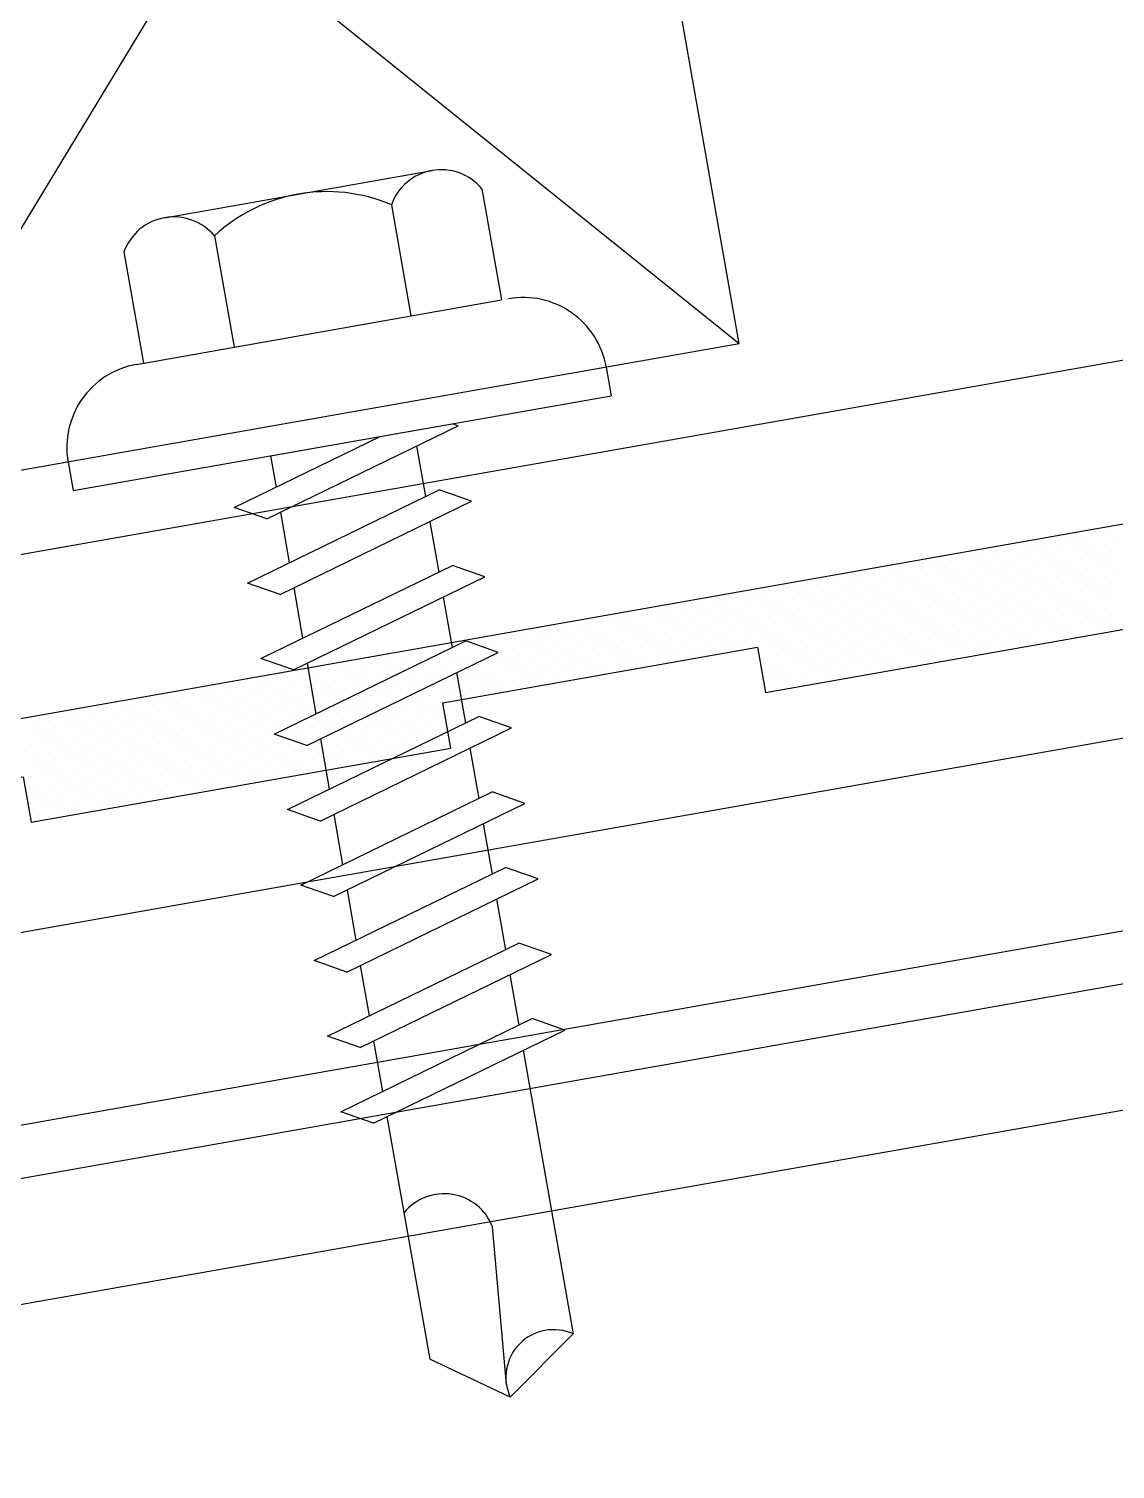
# Model space of a CAD drawing. Header units: inches. Extents: x -33163 to 19162, y -8858 to 30669.
# Drawn here: x -16998.892 to -16997.605, y 18033.701 to 18035.408 of the extents above; entities that cross this region are included whole.
import ezdxf

# ---------------------------------------------------------------- set-up
doc = ezdxf.new("R2010")
doc.units = ezdxf.units.IN
doc.layers.get('0').update_dxf_attribs({"color": 9, "lineweight": 0})
for name, color, linetype in [('20 - 7.2 PANEL', 5, 'Continuous'), ('CLOSURE', 8, 'Continuous'), ('FASTENER', 9, 'Continuous'), ('PURLIN', 1, 'Continuous'), ('SEALANT', 11, 'Continuous'), ('STLA', 12, 'Continuous'), ('TAPE', 9, 'Continuous'), ('TRIM', 4, 'Continuous')]:
    doc.layers.add(name, color=color, linetype=linetype)

# ---------------------------------------------------------------- blocks, each defined once
blk = doc.blocks.new('*X325')
at = {"color": 0}
for p, q in [((-0.63125, 0.1375), (-0.63125, 0.1375)), ((-0.61875, 0.1375), (-0.61875, 0.1375)), ((-0.60625, 0.1375), (-0.60625, 0.1375)), ((-0.59375, 0.1375), (-0.59375, 0.1375)), ((-0.58125, 0.1375), (-0.58125, 0.1375)), ((-0.56875, 0.1375), (-0.56875, 0.1375)), ((-0.55625, 0.1375), (-0.55625, 0.1375)), ((-0.54375, 0.1375), (-0.54375, 0.1375)), ((-0.53125, 0.1375), (-0.53125, 0.1375)), ((-0.51875, 0.1375), (-0.51875, 0.1375)), ((-0.50625, 0.1375), (-0.50625, 0.1375)), ((-0.49375, 0.1375), (-0.49375, 0.1375)), ((-0.48125, 0.1375), (-0.48125, 0.1375)), ((-0.46875, 0.1375), (-0.46875, 0.1375)), ((-0.45625, 0.1375), (-0.45625, 0.1375)), ((-0.44375, 0.1375), (-0.44375, 0.1375)), ((-0.43125, 0.1375), (-0.43125, 0.1375)), ((-0.41875, 0.1375), (-0.41875, 0.1375)), ((-0.40625, 0.1375), (-0.40625, 0.1375)), ((-0.39375, 0.1375), (-0.39375, 0.1375)), ((-0.38125, 0.1375), (-0.38125, 0.1375)), ((-0.36875, 0.1375), (-0.36875, 0.1375)), ((-0.35625, 0.1375), (-0.35625, 0.1375)), ((-0.34375, 0.1375), (-0.34375, 0.1375)), ((-0.33125, 0.1375), (-0.33125, 0.1375)), ((-0.31875, 0.1375), (-0.31875, 0.1375)), ((-0.30625, 0.1375), (-0.30625, 0.1375)), ((-0.29375, 0.1375), (-0.29375, 0.1375)), ((-0.28125, 0.1375), (-0.28125, 0.1375)), ((-0.26875, 0.1375), (-0.26875, 0.1375)), ((-0.25625, 0.1375), (-0.25625, 0.1375)), ((-0.24375, 0.1375), (-0.24375, 0.1375)), ((-0.23125, 0.1375), (-0.23125, 0.1375)), ((-0.21875, 0.1375), (-0.21875, 0.1375)), ((-0.20625, 0.1375), (-0.20625, 0.1375)), ((-0.19375, 0.1375), (-0.19375, 0.1375)), ((-0.18125, 0.1375), (-0.18125, 0.1375)), ((-0.16875, 0.1375), (-0.16875, 0.1375)), ((-0.15625, 0.1375), (-0.15625, 0.1375)), ((-0.14375, 0.1375), (-0.14375, 0.1375)), ((-0.13125, 0.1375), (-0.13125, 0.1375)), ((-0.11875, 0.1375), (-0.11875, 0.1375)), ((-0.10625, 0.1375), (-0.10625, 0.1375)), ((-0.09375, 0.1375), (-0.09375, 0.1375)), ((-0.08125, 0.1375), (-0.08125, 0.1375)), ((-0.06875, 0.1375), (-0.06875, 0.1375)), ((-0.05625, 0.1375), (-0.05625, 0.1375)), ((-0.04375, 0.1375), (-0.04375, 0.1375)), ((-0.03125, 0.1375), (-0.03125, 0.1375)), ((-0.01875, 0.1375), (-0.01875, 0.1375)), ((-0.00625, 0.1375), (-0.00625, 0.1375)), ((0.00625, 0.1375), (0.00625, 0.1375)), ((0.01875, 0.1375), (0.01875, 0.1375)), ((0.03125, 0.1375), (0.03125, 0.1375)), ((0.04375, 0.1375), (0.04375, 0.1375)), ((0.05625, 0.1375), (0.05625, 0.1375)), ((0.06875, 0.1375), (0.06875, 0.1375)), ((0.08125, 0.1375), (0.08125, 0.1375)), ((0.09375, 0.1375), (0.09375, 0.1375)), ((0.10625, 0.1375), (0.10625, 0.1375)), ((0.11875, 0.1375), (0.11875, 0.1375)), ((0.13125, 0.1375), (0.13125, 0.1375)), ((0.14375, 0.1375), (0.14375, 0.1375)), ((0.15625, 0.1375), (0.15625, 0.1375)), ((0.16875, 0.1375), (0.16875, 0.1375)), ((0.18125, 0.1375), (0.18125, 0.1375)), ((0.19375, 0.1375), (0.19375, 0.1375)), ((0.20625, 0.1375), (0.20625, 0.1375)), ((0.21875, 0.1375), (0.21875, 0.1375)), ((0.23125, 0.1375), (0.23125, 0.1375)), ((0.24375, 0.1375), (0.24375, 0.1375)), ((0.25625, 0.1375), (0.25625, 0.1375)), ((0.26875, 0.1375), (0.26875, 0.1375)), ((0.28125, 0.1375), (0.28125, 0.1375)), ((0.29375, 0.1375), (0.29375, 0.1375)), ((0.30625, 0.1375), (0.30625, 0.1375)), ((0.31875, 0.1375), (0.31875, 0.1375)), ((0.33125, 0.1375), (0.33125, 0.1375)), ((0.34375, 0.1375), (0.34375, 0.1375)), ((0.35625, 0.1375), (0.35625, 0.1375)), ((0.36875, 0.1375), (0.36875, 0.1375)), ((0.38125, 0.1375), (0.38125, 0.1375)), ((0.39375, 0.1375), (0.39375, 0.1375)), ((0.40625, 0.1375), (0.40625, 0.1375)), ((0.41875, 0.1375), (0.41875, 0.1375)), ((0.43125, 0.1375), (0.43125, 0.1375)), ((0.44375, 0.1375), (0.44375, 0.1375)), ((0.45625, 0.1375), (0.45625, 0.1375)), ((0.46875, 0.1375), (0.46875, 0.1375)), ((0.48125, 0.1375), (0.48125, 0.1375)), ((0.49375, 0.1375), (0.49375, 0.1375)), ((0.50625, 0.1375), (0.50625, 0.1375)), ((0.51875, 0.1375), (0.51875, 0.1375)), ((0.53125, 0.1375), (0.53125, 0.1375)), ((0.54375, 0.1375), (0.54375, 0.1375)), ((0.55625, 0.1375), (0.55625, 0.1375)), ((0.56875, 0.1375), (0.56875, 0.1375)), ((0.58125, 0.1375), (0.58125, 0.1375)), ((0.59375, 0.1375), (0.59375, 0.1375)), ((0.60625, 0.1375), (0.60625, 0.1375)), ((0.61875, 0.1375), (0.61875, 0.1375)), ((0.63125, 0.1375), (0.63125, 0.1375)), ((0.64375, 0.1375), (0.64375, 0.1375)), ((0.65625, 0.1375), (0.65625, 0.1375)), ((-0.6375, 0.125), (-0.6375, 0.125)), ((-0.625, 0.125), (-0.625, 0.125)), ((-0.6125, 0.125), (-0.6125, 0.125)), ((-0.6, 0.125), (-0.6, 0.125)), ((-0.5875, 0.125), (-0.5875, 0.125)), ((-0.575, 0.125), (-0.575, 0.125)), ((-0.5625, 0.125), (-0.5625, 0.125)), ((-0.55, 0.125), (-0.55, 0.125)), ((-0.5375, 0.125), (-0.5375, 0.125)), ((-0.525, 0.125), (-0.525, 0.125)), ((-0.5125, 0.125), (-0.5125, 0.125)), ((-0.5, 0.125), (-0.5, 0.125)), ((-0.4875, 0.125), (-0.4875, 0.125)), ((-0.475, 0.125), (-0.475, 0.125)), ((-0.4625, 0.125), (-0.4625, 0.125)), ((-0.45, 0.125), (-0.45, 0.125)), ((-0.4375, 0.125), (-0.4375, 0.125)), ((-0.425, 0.125), (-0.425, 0.125)), ((-0.4125, 0.125), (-0.4125, 0.125)), ((-0.4, 0.125), (-0.4, 0.125)), ((-0.3875, 0.125), (-0.3875, 0.125)), ((-0.375, 0.125), (-0.375, 0.125)), ((-0.3625, 0.125), (-0.3625, 0.125)), ((-0.35, 0.125), (-0.35, 0.125)), ((-0.3375, 0.125), (-0.3375, 0.125)), ((-0.325, 0.125), (-0.325, 0.125)), ((-0.3125, 0.125), (-0.3125, 0.125)), ((-0.3, 0.125), (-0.3, 0.125)), ((-0.2875, 0.125), (-0.2875, 0.125)), ((-0.275, 0.125), (-0.275, 0.125)), ((-0.2625, 0.125), (-0.2625, 0.125)), ((-0.25, 0.125), (-0.25, 0.125)), ((-0.2375, 0.125), (-0.2375, 0.125)), ((-0.225, 0.125), (-0.225, 0.125)), ((-0.2125, 0.125), (-0.2125, 0.125)), ((-0.2, 0.125), (-0.2, 0.125)), ((-0.1875, 0.125), (-0.1875, 0.125)), ((-0.175, 0.125), (-0.175, 0.125)), ((-0.1625, 0.125), (-0.1625, 0.125)), ((-0.15, 0.125), (-0.15, 0.125)), ((-0.1375, 0.125), (-0.1375, 0.125)), ((-0.125, 0.125), (-0.125, 0.125)), ((-0.1125, 0.125), (-0.1125, 0.125)), ((-0.1, 0.125), (-0.1, 0.125)), ((-0.0875, 0.125), (-0.0875, 0.125)), ((-0.075, 0.125), (-0.075, 0.125)), ((-0.0625, 0.125), (-0.0625, 0.125)), ((-0.05, 0.125), (-0.05, 0.125)), ((-0.0375, 0.125), (-0.0375, 0.125)), ((-0.025, 0.125), (-0.025, 0.125)), ((-0.0125, 0.125), (-0.0125, 0.125)), ((0, 0.125), (0, 0.125)), ((0.0125, 0.125), (0.0125, 0.125)), ((0.025, 0.125), (0.025, 0.125)), ((0.0375, 0.125), (0.0375, 0.125)), ((0.05, 0.125), (0.05, 0.125)), ((0.0625, 0.125), (0.0625, 0.125)), ((0.075, 0.125), (0.075, 0.125)), ((0.0875, 0.125), (0.0875, 0.125)), ((0.1, 0.125), (0.1, 0.125)), ((0.1125, 0.125), (0.1125, 0.125)), ((0.125, 0.125), (0.125, 0.125)), ((0.1375, 0.125), (0.1375, 0.125)), ((0.15, 0.125), (0.15, 0.125)), ((0.1625, 0.125), (0.1625, 0.125)), ((0.175, 0.125), (0.175, 0.125)), ((0.1875, 0.125), (0.1875, 0.125)), ((0.2, 0.125), (0.2, 0.125)), ((0.2125, 0.125), (0.2125, 0.125)), ((0.225, 0.125), (0.225, 0.125)), ((0.2375, 0.125), (0.2375, 0.125)), ((0.25, 0.125), (0.25, 0.125)), ((0.2625, 0.125), (0.2625, 0.125)), ((0.275, 0.125), (0.275, 0.125)), ((0.2875, 0.125), (0.2875, 0.125)), ((0.3, 0.125), (0.3, 0.125)), ((0.3125, 0.125), (0.3125, 0.125)), ((0.325, 0.125), (0.325, 0.125)), ((0.3375, 0.125), (0.3375, 0.125)), ((0.35, 0.125), (0.35, 0.125)), ((0.3625, 0.125), (0.3625, 0.125)), ((0.375, 0.125), (0.375, 0.125)), ((0.3875, 0.125), (0.3875, 0.125)), ((0.4, 0.125), (0.4, 0.125)), ((0.4125, 0.125), (0.4125, 0.125)), ((0.425, 0.125), (0.425, 0.125)), ((0.4375, 0.125), (0.4375, 0.125)), ((0.45, 0.125), (0.45, 0.125)), ((0.4625, 0.125), (0.4625, 0.125)), ((0.475, 0.125), (0.475, 0.125)), ((0.4875, 0.125), (0.4875, 0.125)), ((0.5, 0.125), (0.5, 0.125)), ((0.5125, 0.125), (0.5125, 0.125)), ((0.525, 0.125), (0.525, 0.125)), ((0.5375, 0.125), (0.5375, 0.125)), ((0.55, 0.125), (0.55, 0.125)), ((0.5625, 0.125), (0.5625, 0.125)), ((0.575, 0.125), (0.575, 0.125)), ((0.5875, 0.125), (0.5875, 0.125)), ((0.6, 0.125), (0.6, 0.125)), ((0.6125, 0.125), (0.6125, 0.125)), ((0.625, 0.125), (0.625, 0.125)), ((0.6375, 0.125), (0.6375, 0.125)), ((0.65, 0.125), (0.65, 0.125)), ((0.6625, 0.125), (0.6625, 0.125)), ((-0.63125, 0.1125), (-0.63125, 0.1125)), ((-0.61875, 0.1125), (-0.61875, 0.1125)), ((-0.60625, 0.1125), (-0.60625, 0.1125)), ((-0.59375, 0.1125), (-0.59375, 0.1125)), ((-0.58125, 0.1125), (-0.58125, 0.1125)), ((-0.56875, 0.1125), (-0.56875, 0.1125)), ((-0.55625, 0.1125), (-0.55625, 0.1125)), ((-0.54375, 0.1125), (-0.54375, 0.1125)), ((-0.53125, 0.1125), (-0.53125, 0.1125)), ((-0.51875, 0.1125), (-0.51875, 0.1125)), ((-0.50625, 0.1125), (-0.50625, 0.1125)), ((-0.49375, 0.1125), (-0.49375, 0.1125)), ((-0.48125, 0.1125), (-0.48125, 0.1125)), ((-0.46875, 0.1125), (-0.46875, 0.1125)), ((-0.45625, 0.1125), (-0.45625, 0.1125)), ((-0.44375, 0.1125), (-0.44375, 0.1125)), ((-0.43125, 0.1125), (-0.43125, 0.1125)), ((-0.41875, 0.1125), (-0.41875, 0.1125)), ((-0.40625, 0.1125), (-0.40625, 0.1125)), ((-0.39375, 0.1125), (-0.39375, 0.1125)), ((-0.38125, 0.1125), (-0.38125, 0.1125)), ((-0.36875, 0.1125), (-0.36875, 0.1125)), ((-0.35625, 0.1125), (-0.35625, 0.1125)), ((-0.34375, 0.1125), (-0.34375, 0.1125)), ((-0.33125, 0.1125), (-0.33125, 0.1125)), ((-0.31875, 0.1125), (-0.31875, 0.1125)), ((-0.30625, 0.1125), (-0.30625, 0.1125)), ((-0.29375, 0.1125), (-0.29375, 0.1125)), ((-0.28125, 0.1125), (-0.28125, 0.1125)), ((-0.26875, 0.1125), (-0.26875, 0.1125)), ((-0.25625, 0.1125), (-0.25625, 0.1125)), ((-0.24375, 0.1125), (-0.24375, 0.1125)), ((-0.23125, 0.1125), (-0.23125, 0.1125)), ((-0.21875, 0.1125), (-0.21875, 0.1125)), ((-0.20625, 0.1125), (-0.20625, 0.1125)), ((-0.19375, 0.1125), (-0.19375, 0.1125)), ((-0.18125, 0.1125), (-0.18125, 0.1125)), ((-0.16875, 0.1125), (-0.16875, 0.1125)), ((-0.15625, 0.1125), (-0.15625, 0.1125)), ((-0.14375, 0.1125), (-0.14375, 0.1125)), ((-0.13125, 0.1125), (-0.13125, 0.1125)), ((-0.11875, 0.1125), (-0.11875, 0.1125)), ((-0.10625, 0.1125), (-0.10625, 0.1125)), ((-0.09375, 0.1125), (-0.09375, 0.1125)), ((-0.08125, 0.1125), (-0.08125, 0.1125)), ((-0.06875, 0.1125), (-0.06875, 0.1125)), ((-0.05625, 0.1125), (-0.05625, 0.1125)), ((-0.04375, 0.1125), (-0.04375, 0.1125)), ((-0.03125, 0.1125), (-0.03125, 0.1125)), ((-0.01875, 0.1125), (-0.01875, 0.1125)), ((-0.00625, 0.1125), (-0.00625, 0.1125)), ((0.00625, 0.1125), (0.00625, 0.1125)), ((0.01875, 0.1125), (0.01875, 0.1125)), ((0.03125, 0.1125), (0.03125, 0.1125)), ((0.04375, 0.1125), (0.04375, 0.1125)), ((0.05625, 0.1125), (0.05625, 0.1125)), ((0.06875, 0.1125), (0.06875, 0.1125)), ((0.08125, 0.1125), (0.08125, 0.1125)), ((0.09375, 0.1125), (0.09375, 0.1125)), ((0.10625, 0.1125), (0.10625, 0.1125)), ((0.11875, 0.1125), (0.11875, 0.1125)), ((0.13125, 0.1125), (0.13125, 0.1125)), ((0.14375, 0.1125), (0.14375, 0.1125)), ((0.15625, 0.1125), (0.15625, 0.1125)), ((0.16875, 0.1125), (0.16875, 0.1125)), ((0.18125, 0.1125), (0.18125, 0.1125)), ((0.19375, 0.1125), (0.19375, 0.1125)), ((0.20625, 0.1125), (0.20625, 0.1125)), ((0.21875, 0.1125), (0.21875, 0.1125)), ((0.23125, 0.1125), (0.23125, 0.1125)), ((0.24375, 0.1125), (0.24375, 0.1125)), ((0.25625, 0.1125), (0.25625, 0.1125)), ((0.26875, 0.1125), (0.26875, 0.1125)), ((0.28125, 0.1125), (0.28125, 0.1125)), ((0.29375, 0.1125), (0.29375, 0.1125)), ((0.30625, 0.1125), (0.30625, 0.1125)), ((0.31875, 0.1125), (0.31875, 0.1125)), ((0.33125, 0.1125), (0.33125, 0.1125)), ((0.34375, 0.1125), (0.34375, 0.1125)), ((0.35625, 0.1125), (0.35625, 0.1125)), ((0.36875, 0.1125), (0.36875, 0.1125)), ((0.38125, 0.1125), (0.38125, 0.1125)), ((0.39375, 0.1125), (0.39375, 0.1125)), ((0.40625, 0.1125), (0.40625, 0.1125)), ((0.41875, 0.1125), (0.41875, 0.1125)), ((0.43125, 0.1125), (0.43125, 0.1125)), ((0.44375, 0.1125), (0.44375, 0.1125)), ((0.45625, 0.1125), (0.45625, 0.1125)), ((0.46875, 0.1125), (0.46875, 0.1125)), ((0.48125, 0.1125), (0.48125, 0.1125)), ((0.49375, 0.1125), (0.49375, 0.1125)), ((0.50625, 0.1125), (0.50625, 0.1125)), ((0.51875, 0.1125), (0.51875, 0.1125)), ((0.53125, 0.1125), (0.53125, 0.1125)), ((0.54375, 0.1125), (0.54375, 0.1125)), ((0.55625, 0.1125), (0.55625, 0.1125)), ((0.56875, 0.1125), (0.56875, 0.1125)), ((0.58125, 0.1125), (0.58125, 0.1125)), ((0.59375, 0.1125), (0.59375, 0.1125)), ((0.60625, 0.1125), (0.60625, 0.1125)), ((0.61875, 0.1125), (0.61875, 0.1125)), ((0.63125, 0.1125), (0.63125, 0.1125)), ((0.64375, 0.1125), (0.64375, 0.1125)), ((0.65625, 0.1125), (0.65625, 0.1125)), ((0.66875, 0.1125), (0.66875, 0.1125)), ((-0.63125, 0.0875), (-0.63125, 0.0875)), ((-0.625, 0.1), (-0.625, 0.1)), ((-0.61875, 0.0875), (-0.61875, 0.0875)), ((-0.6125, 0.1), (-0.6125, 0.1)), ((-0.60625, 0.0875), (-0.60625, 0.0875)), ((-0.6, 0.1), (-0.6, 0.1)), ((-0.59375, 0.0875), (-0.59375, 0.0875)), ((-0.5875, 0.1), (-0.5875, 0.1)), ((-0.58125, 0.0875), (-0.58125, 0.0875)), ((-0.575, 0.1), (-0.575, 0.1)), ((-0.56875, 0.0875), (-0.56875, 0.0875)), ((-0.5625, 0.1), (-0.5625, 0.1)), ((-0.55625, 0.0875), (-0.55625, 0.0875)), ((-0.55, 0.1), (-0.55, 0.1)), ((-0.54375, 0.0875), (-0.54375, 0.0875)), ((-0.5375, 0.1), (-0.5375, 0.1)), ((-0.53125, 0.0875), (-0.53125, 0.0875)), ((-0.525, 0.1), (-0.525, 0.1)), ((-0.51875, 0.0875), (-0.51875, 0.0875)), ((-0.5125, 0.1), (-0.5125, 0.1)), ((-0.50625, 0.0875), (-0.50625, 0.0875)), ((-0.5, 0.1), (-0.5, 0.1)), ((-0.49375, 0.0875), (-0.49375, 0.0875)), ((-0.4875, 0.1), (-0.4875, 0.1)), ((-0.48125, 0.0875), (-0.48125, 0.0875)), ((-0.475, 0.1), (-0.475, 0.1)), ((-0.46875, 0.0875), (-0.46875, 0.0875)), ((-0.4625, 0.1), (-0.4625, 0.1)), ((-0.45625, 0.0875), (-0.45625, 0.0875)), ((-0.45, 0.1), (-0.45, 0.1)), ((-0.44375, 0.0875), (-0.44375, 0.0875)), ((-0.4375, 0.1), (-0.4375, 0.1)), ((-0.43125, 0.0875), (-0.43125, 0.0875)), ((-0.425, 0.1), (-0.425, 0.1)), ((-0.41875, 0.0875), (-0.41875, 0.0875)), ((-0.4125, 0.1), (-0.4125, 0.1)), ((-0.40625, 0.0875), (-0.40625, 0.0875)), ((-0.4, 0.1), (-0.4, 0.1)), ((-0.39375, 0.0875), (-0.39375, 0.0875)), ((-0.3875, 0.1), (-0.3875, 0.1)), ((-0.38125, 0.0875), (-0.38125, 0.0875)), ((-0.375, 0.1), (-0.375, 0.1)), ((-0.36875, 0.0875), (-0.36875, 0.0875)), ((-0.3625, 0.1), (-0.3625, 0.1)), ((-0.35625, 0.0875), (-0.35625, 0.0875)), ((-0.35, 0.1), (-0.35, 0.1)), ((-0.34375, 0.0875), (-0.34375, 0.0875)), ((-0.3375, 0.1), (-0.3375, 0.1)), ((-0.33125, 0.0875), (-0.33125, 0.0875)), ((-0.325, 0.1), (-0.325, 0.1)), ((-0.31875, 0.0875), (-0.31875, 0.0875)), ((-0.3125, 0.1), (-0.3125, 0.1)), ((-0.30625, 0.0875), (-0.30625, 0.0875)), ((-0.3, 0.1), (-0.3, 0.1)), ((-0.29375, 0.0875), (-0.29375, 0.0875)), ((-0.2875, 0.1), (-0.2875, 0.1)), ((-0.28125, 0.0875), (-0.28125, 0.0875)), ((-0.275, 0.1), (-0.275, 0.1)), ((-0.26875, 0.0875), (-0.26875, 0.0875)), ((-0.2625, 0.1), (-0.2625, 0.1)), ((-0.25625, 0.0875), (-0.25625, 0.0875)), ((-0.25, 0.1), (-0.25, 0.1)), ((-0.24375, 0.0875), (-0.24375, 0.0875)), ((-0.2375, 0.1), (-0.2375, 0.1)), ((-0.23125, 0.0875), (-0.23125, 0.0875)), ((-0.225, 0.1), (-0.225, 0.1)), ((-0.21875, 0.0875), (-0.21875, 0.0875)), ((-0.2125, 0.1), (-0.2125, 0.1)), ((-0.20625, 0.0875), (-0.20625, 0.0875)), ((-0.2, 0.1), (-0.2, 0.1)), ((-0.19375, 0.0875), (-0.19375, 0.0875)), ((-0.1875, 0.1), (-0.1875, 0.1)), ((-0.18125, 0.0875), (-0.18125, 0.0875)), ((-0.175, 0.1), (-0.175, 0.1)), ((-0.16875, 0.0875), (-0.16875, 0.0875)), ((-0.1625, 0.1), (-0.1625, 0.1)), ((-0.15625, 0.0875), (-0.15625, 0.0875)), ((-0.15, 0.1), (-0.15, 0.1)), ((-0.14375, 0.0875), (-0.14375, 0.0875)), ((-0.1375, 0.1), (-0.1375, 0.1)), ((-0.13125, 0.0875), (-0.13125, 0.0875)), ((-0.125, 0.1), (-0.125, 0.1)), ((-0.11875, 0.0875), (-0.11875, 0.0875)), ((-0.1125, 0.1), (-0.1125, 0.1)), ((-0.10625, 0.0875), (-0.10625, 0.0875)), ((-0.1, 0.1), (-0.1, 0.1)), ((-0.09375, 0.0875), (-0.09375, 0.0875)), ((-0.0875, 0.1), (-0.0875, 0.1)), ((-0.08125, 0.0875), (-0.08125, 0.0875)), ((-0.075, 0.1), (-0.075, 0.1)), ((-0.06875, 0.0875), (-0.06875, 0.0875)), ((-0.0625, 0.1), (-0.0625, 0.1)), ((-0.05625, 0.0875), (-0.05625, 0.0875)), ((-0.05, 0.1), (-0.05, 0.1)), ((-0.04375, 0.0875), (-0.04375, 0.0875)), ((-0.0375, 0.1), (-0.0375, 0.1)), ((-0.03125, 0.0875), (-0.03125, 0.0875)), ((-0.025, 0.1), (-0.025, 0.1)), ((-0.01875, 0.0875), (-0.01875, 0.0875)), ((-0.0125, 0.1), (-0.0125, 0.1)), ((-0.00625, 0.0875), (-0.00625, 0.0875)), ((0, 0.1), (0, 0.1)), ((0.00625, 0.0875), (0.00625, 0.0875)), ((0.0125, 0.1), (0.0125, 0.1)), ((0.01875, 0.0875), (0.01875, 0.0875)), ((0.025, 0.1), (0.025, 0.1)), ((0.03125, 0.0875), (0.03125, 0.0875)), ((0.0375, 0.1), (0.0375, 0.1)), ((0.04375, 0.0875), (0.04375, 0.0875)), ((0.05, 0.1), (0.05, 0.1)), ((0.05625, 0.0875), (0.05625, 0.0875)), ((0.0625, 0.1), (0.0625, 0.1)), ((0.06875, 0.0875), (0.06875, 0.0875)), ((0.075, 0.1), (0.075, 0.1)), ((0.08125, 0.0875), (0.08125, 0.0875)), ((0.0875, 0.1), (0.0875, 0.1)), ((0.09375, 0.0875), (0.09375, 0.0875)), ((0.1, 0.1), (0.1, 0.1)), ((0.10625, 0.0875), (0.10625, 0.0875)), ((0.1125, 0.1), (0.1125, 0.1)), ((0.11875, 0.0875), (0.11875, 0.0875)), ((0.125, 0.1), (0.125, 0.1)), ((0.13125, 0.0875), (0.13125, 0.0875)), ((0.1375, 0.1), (0.1375, 0.1)), ((0.14375, 0.0875), (0.14375, 0.0875)), ((0.15, 0.1), (0.15, 0.1)), ((0.15625, 0.0875), (0.15625, 0.0875)), ((0.1625, 0.1), (0.1625, 0.1)), ((0.16875, 0.0875), (0.16875, 0.0875)), ((0.175, 0.1), (0.175, 0.1)), ((0.18125, 0.0875), (0.18125, 0.0875)), ((0.1875, 0.1), (0.1875, 0.1)), ((0.19375, 0.0875), (0.19375, 0.0875)), ((0.2, 0.1), (0.2, 0.1)), ((0.20625, 0.0875), (0.20625, 0.0875)), ((0.2125, 0.1), (0.2125, 0.1)), ((0.21875, 0.0875), (0.21875, 0.0875)), ((0.225, 0.1), (0.225, 0.1)), ((0.23125, 0.0875), (0.23125, 0.0875)), ((0.2375, 0.1), (0.2375, 0.1)), ((0.24375, 0.0875), (0.24375, 0.0875)), ((0.25, 0.1), (0.25, 0.1)), ((0.25625, 0.0875), (0.25625, 0.0875)), ((0.2625, 0.1), (0.2625, 0.1)), ((0.26875, 0.0875), (0.26875, 0.0875)), ((0.275, 0.1), (0.275, 0.1)), ((0.28125, 0.0875), (0.28125, 0.0875)), ((0.2875, 0.1), (0.2875, 0.1)), ((0.29375, 0.0875), (0.29375, 0.0875)), ((0.3, 0.1), (0.3, 0.1)), ((0.30625, 0.0875), (0.30625, 0.0875)), ((0.3125, 0.1), (0.3125, 0.1)), ((0.31875, 0.0875), (0.31875, 0.0875)), ((0.325, 0.1), (0.325, 0.1)), ((0.33125, 0.0875), (0.33125, 0.0875)), ((0.3375, 0.1), (0.3375, 0.1)), ((0.34375, 0.0875), (0.34375, 0.0875)), ((0.35, 0.1), (0.35, 0.1)), ((0.35625, 0.0875), (0.35625, 0.0875)), ((0.3625, 0.1), (0.3625, 0.1)), ((0.36875, 0.0875), (0.36875, 0.0875)), ((0.375, 0.1), (0.375, 0.1)), ((0.38125, 0.0875), (0.38125, 0.0875)), ((0.3875, 0.1), (0.3875, 0.1)), ((0.39375, 0.0875), (0.39375, 0.0875)), ((0.4, 0.1), (0.4, 0.1)), ((0.40625, 0.0875), (0.40625, 0.0875)), ((0.4125, 0.1), (0.4125, 0.1)), ((0.41875, 0.0875), (0.41875, 0.0875)), ((0.425, 0.1), (0.425, 0.1)), ((0.43125, 0.0875), (0.43125, 0.0875)), ((0.4375, 0.1), (0.4375, 0.1)), ((0.44375, 0.0875), (0.44375, 0.0875)), ((0.45, 0.1), (0.45, 0.1)), ((0.45625, 0.0875), (0.45625, 0.0875)), ((0.4625, 0.1), (0.4625, 0.1)), ((0.46875, 0.0875), (0.46875, 0.0875)), ((0.475, 0.1), (0.475, 0.1)), ((0.48125, 0.0875), (0.48125, 0.0875)), ((0.4875, 0.1), (0.4875, 0.1)), ((0.49375, 0.0875), (0.49375, 0.0875)), ((0.5, 0.1), (0.5, 0.1)), ((0.50625, 0.0875), (0.50625, 0.0875)), ((0.5125, 0.1), (0.5125, 0.1)), ((0.51875, 0.0875), (0.51875, 0.0875)), ((0.525, 0.1), (0.525, 0.1)), ((0.53125, 0.0875), (0.53125, 0.0875)), ((0.5375, 0.1), (0.5375, 0.1)), ((0.54375, 0.0875), (0.54375, 0.0875)), ((0.55, 0.1), (0.55, 0.1)), ((0.55625, 0.0875), (0.55625, 0.0875)), ((0.5625, 0.1), (0.5625, 0.1)), ((0.56875, 0.0875), (0.56875, 0.0875)), ((0.575, 0.1), (0.575, 0.1)), ((0.58125, 0.0875), (0.58125, 0.0875)), ((0.5875, 0.1), (0.5875, 0.1)), ((0.59375, 0.0875), (0.59375, 0.0875)), ((0.6, 0.1), (0.6, 0.1)), ((0.60625, 0.0875), (0.60625, 0.0875)), ((0.6125, 0.1), (0.6125, 0.1)), ((0.61875, 0.0875), (0.61875, 0.0875)), ((0.625, 0.1), (0.625, 0.1)), ((0.63125, 0.0875), (0.63125, 0.0875)), ((0.6375, 0.1), (0.6375, 0.1)), ((0.64375, 0.0875), (0.64375, 0.0875)), ((0.65, 0.1), (0.65, 0.1)), ((0.65625, 0.0875), (0.65625, 0.0875)), ((0.6625, 0.1), (0.6625, 0.1)), ((0.66875, 0.0875), (0.66875, 0.0875)), ((-0.625, 0.075), (-0.625, 0.075)), ((-0.6125, 0.075), (-0.6125, 0.075)), ((-0.6, 0.075), (-0.6, 0.075)), ((-0.5875, 0.075), (-0.5875, 0.075)), ((-0.575, 0.075), (-0.575, 0.075)), ((-0.5625, 0.075), (-0.5625, 0.075)), ((-0.55, 0.075), (-0.55, 0.075)), ((-0.5375, 0.075), (-0.5375, 0.075)), ((-0.525, 0.075), (-0.525, 0.075)), ((-0.5125, 0.075), (-0.5125, 0.075)), ((-0.5, 0.075), (-0.5, 0.075)), ((-0.4875, 0.075), (-0.4875, 0.075)), ((-0.475, 0.075), (-0.475, 0.075)), ((-0.4625, 0.075), (-0.4625, 0.075)), ((-0.45, 0.075), (-0.45, 0.075)), ((-0.4375, 0.075), (-0.4375, 0.075)), ((-0.425, 0.075), (-0.425, 0.075)), ((-0.4125, 0.075), (-0.4125, 0.075)), ((-0.4, 0.075), (-0.4, 0.075)), ((-0.3875, 0.075), (-0.3875, 0.075)), ((-0.375, 0.075), (-0.375, 0.075)), ((-0.3625, 0.075), (-0.3625, 0.075)), ((-0.35, 0.075), (-0.35, 0.075)), ((-0.3375, 0.075), (-0.3375, 0.075)), ((-0.325, 0.075), (-0.325, 0.075)), ((-0.3125, 0.075), (-0.3125, 0.075)), ((-0.3, 0.075), (-0.3, 0.075)), ((-0.2875, 0.075), (-0.2875, 0.075)), ((-0.275, 0.075), (-0.275, 0.075)), ((-0.2625, 0.075), (-0.2625, 0.075)), ((-0.25, 0.075), (-0.25, 0.075)), ((-0.2375, 0.075), (-0.2375, 0.075)), ((-0.225, 0.075), (-0.225, 0.075)), ((-0.2125, 0.075), (-0.2125, 0.075)), ((-0.2, 0.075), (-0.2, 0.075)), ((0.1875, 0.075), (0.1875, 0.075)), ((0.2, 0.075), (0.2, 0.075)), ((0.2125, 0.075), (0.2125, 0.075)), ((0.225, 0.075), (0.225, 0.075)), ((0.2375, 0.075), (0.2375, 0.075)), ((0.25, 0.075), (0.25, 0.075)), ((0.2625, 0.075), (0.2625, 0.075)), ((0.275, 0.075), (0.275, 0.075)), ((0.2875, 0.075), (0.2875, 0.075)), ((0.3, 0.075), (0.3, 0.075)), ((0.3125, 0.075), (0.3125, 0.075)), ((0.325, 0.075), (0.325, 0.075)), ((0.3375, 0.075), (0.3375, 0.075)), ((0.35, 0.075), (0.35, 0.075)), ((0.3625, 0.075), (0.3625, 0.075)), ((0.375, 0.075), (0.375, 0.075)), ((0.3875, 0.075), (0.3875, 0.075)), ((0.4, 0.075), (0.4, 0.075)), ((0.4125, 0.075), (0.4125, 0.075)), ((0.425, 0.075), (0.425, 0.075)), ((0.4375, 0.075), (0.4375, 0.075)), ((0.45, 0.075), (0.45, 0.075)), ((0.4625, 0.075), (0.4625, 0.075)), ((0.475, 0.075), (0.475, 0.075)), ((0.4875, 0.075), (0.4875, 0.075)), ((0.5, 0.075), (0.5, 0.075)), ((0.5125, 0.075), (0.5125, 0.075)), ((0.525, 0.075), (0.525, 0.075)), ((0.5375, 0.075), (0.5375, 0.075)), ((0.55, 0.075), (0.55, 0.075)), ((0.5625, 0.075), (0.5625, 0.075)), ((0.575, 0.075), (0.575, 0.075)), ((0.5875, 0.075), (0.5875, 0.075)), ((0.6, 0.075), (0.6, 0.075)), ((0.6125, 0.075), (0.6125, 0.075)), ((0.625, 0.075), (0.625, 0.075)), ((0.6375, 0.075), (0.6375, 0.075)), ((0.65, 0.075), (0.65, 0.075)), ((0.6625, 0.075), (0.6625, 0.075)), ((0.675, 0.075), (0.675, 0.075)), ((-0.61875, 0.0625), (-0.61875, 0.0625)), ((-0.60625, 0.0625), (-0.60625, 0.0625)), ((-0.59375, 0.0625), (-0.59375, 0.0625)), ((-0.58125, 0.0625), (-0.58125, 0.0625)), ((-0.56875, 0.0625), (-0.56875, 0.0625)), ((-0.55625, 0.0625), (-0.55625, 0.0625)), ((-0.54375, 0.0625), (-0.54375, 0.0625)), ((-0.53125, 0.0625), (-0.53125, 0.0625)), ((-0.51875, 0.0625), (-0.51875, 0.0625)), ((-0.50625, 0.0625), (-0.50625, 0.0625)), ((-0.49375, 0.0625), (-0.49375, 0.0625)), ((-0.48125, 0.0625), (-0.48125, 0.0625)), ((-0.46875, 0.0625), (-0.46875, 0.0625)), ((-0.45625, 0.0625), (-0.45625, 0.0625)), ((-0.44375, 0.0625), (-0.44375, 0.0625)), ((-0.43125, 0.0625), (-0.43125, 0.0625)), ((-0.41875, 0.0625), (-0.41875, 0.0625)), ((-0.40625, 0.0625), (-0.40625, 0.0625)), ((-0.39375, 0.0625), (-0.39375, 0.0625)), ((-0.38125, 0.0625), (-0.38125, 0.0625)), ((-0.36875, 0.0625), (-0.36875, 0.0625)), ((-0.35625, 0.0625), (-0.35625, 0.0625)), ((-0.34375, 0.0625), (-0.34375, 0.0625)), ((-0.33125, 0.0625), (-0.33125, 0.0625)), ((-0.31875, 0.0625), (-0.31875, 0.0625)), ((-0.30625, 0.0625), (-0.30625, 0.0625)), ((-0.29375, 0.0625), (-0.29375, 0.0625)), ((-0.28125, 0.0625), (-0.28125, 0.0625)), ((-0.26875, 0.0625), (-0.26875, 0.0625)), ((-0.25625, 0.0625), (-0.25625, 0.0625)), ((-0.24375, 0.0625), (-0.24375, 0.0625)), ((-0.23125, 0.0625), (-0.23125, 0.0625)), ((-0.21875, 0.0625), (-0.21875, 0.0625)), ((-0.20625, 0.0625), (-0.20625, 0.0625)), ((0.18125, 0.0625), (0.18125, 0.0625)), ((0.19375, 0.0625), (0.19375, 0.0625)), ((0.20625, 0.0625), (0.20625, 0.0625)), ((0.21875, 0.0625), (0.21875, 0.0625)), ((0.23125, 0.0625), (0.23125, 0.0625)), ((0.24375, 0.0625), (0.24375, 0.0625)), ((0.25625, 0.0625), (0.25625, 0.0625)), ((0.26875, 0.0625), (0.26875, 0.0625)), ((0.28125, 0.0625), (0.28125, 0.0625)), ((0.29375, 0.0625), (0.29375, 0.0625)), ((0.30625, 0.0625), (0.30625, 0.0625)), ((0.31875, 0.0625), (0.31875, 0.0625)), ((0.33125, 0.0625), (0.33125, 0.0625)), ((0.34375, 0.0625), (0.34375, 0.0625)), ((0.35625, 0.0625), (0.35625, 0.0625)), ((0.36875, 0.0625), (0.36875, 0.0625)), ((0.38125, 0.0625), (0.38125, 0.0625)), ((0.39375, 0.0625), (0.39375, 0.0625)), ((0.40625, 0.0625), (0.40625, 0.0625)), ((0.41875, 0.0625), (0.41875, 0.0625)), ((0.43125, 0.0625), (0.43125, 0.0625)), ((0.44375, 0.0625), (0.44375, 0.0625)), ((0.45625, 0.0625), (0.45625, 0.0625)), ((0.46875, 0.0625), (0.46875, 0.0625)), ((0.48125, 0.0625), (0.48125, 0.0625)), ((0.49375, 0.0625), (0.49375, 0.0625)), ((0.50625, 0.0625), (0.50625, 0.0625)), ((0.51875, 0.0625), (0.51875, 0.0625)), ((0.53125, 0.0625), (0.53125, 0.0625)), ((0.54375, 0.0625), (0.54375, 0.0625)), ((0.55625, 0.0625), (0.55625, 0.0625)), ((0.56875, 0.0625), (0.56875, 0.0625)), ((0.58125, 0.0625), (0.58125, 0.0625)), ((0.59375, 0.0625), (0.59375, 0.0625)), ((0.60625, 0.0625), (0.60625, 0.0625)), ((0.61875, 0.0625), (0.61875, 0.0625)), ((0.63125, 0.0625), (0.63125, 0.0625)), ((0.64375, 0.0625), (0.64375, 0.0625)), ((0.65625, 0.0625), (0.65625, 0.0625)), ((0.66875, 0.0625), (0.66875, 0.0625)), ((-0.61875, 0.0375), (-0.61875, 0.0375)), ((-0.6125, 0.05), (-0.6125, 0.05)), ((-0.60625, 0.0375), (-0.60625, 0.0375)), ((-0.6, 0.05), (-0.6, 0.05)), ((-0.59375, 0.0375), (-0.59375, 0.0375)), ((-0.5875, 0.05), (-0.5875, 0.05)), ((-0.58125, 0.0375), (-0.58125, 0.0375)), ((-0.575, 0.05), (-0.575, 0.05)), ((-0.56875, 0.0375), (-0.56875, 0.0375)), ((-0.5625, 0.05), (-0.5625, 0.05)), ((-0.55625, 0.0375), (-0.55625, 0.0375)), ((-0.55, 0.05), (-0.55, 0.05)), ((-0.54375, 0.0375), (-0.54375, 0.0375)), ((-0.5375, 0.05), (-0.5375, 0.05)), ((-0.53125, 0.0375), (-0.53125, 0.0375)), ((-0.525, 0.05), (-0.525, 0.05)), ((-0.51875, 0.0375), (-0.51875, 0.0375)), ((-0.5125, 0.05), (-0.5125, 0.05)), ((-0.50625, 0.0375), (-0.50625, 0.0375)), ((-0.5, 0.05), (-0.5, 0.05)), ((-0.49375, 0.0375), (-0.49375, 0.0375)), ((-0.4875, 0.05), (-0.4875, 0.05)), ((-0.48125, 0.0375), (-0.48125, 0.0375)), ((-0.475, 0.05), (-0.475, 0.05)), ((-0.46875, 0.0375), (-0.46875, 0.0375)), ((-0.4625, 0.05), (-0.4625, 0.05)), ((-0.45625, 0.0375), (-0.45625, 0.0375)), ((-0.45, 0.05), (-0.45, 0.05)), ((-0.44375, 0.0375), (-0.44375, 0.0375)), ((-0.4375, 0.05), (-0.4375, 0.05)), ((-0.43125, 0.0375), (-0.43125, 0.0375)), ((-0.425, 0.05), (-0.425, 0.05)), ((-0.41875, 0.0375), (-0.41875, 0.0375)), ((-0.4125, 0.05), (-0.4125, 0.05)), ((-0.40625, 0.0375), (-0.40625, 0.0375)), ((-0.4, 0.05), (-0.4, 0.05)), ((-0.39375, 0.0375), (-0.39375, 0.0375)), ((-0.3875, 0.05), (-0.3875, 0.05)), ((-0.38125, 0.0375), (-0.38125, 0.0375)), ((-0.375, 0.05), (-0.375, 0.05)), ((-0.36875, 0.0375), (-0.36875, 0.0375)), ((-0.3625, 0.05), (-0.3625, 0.05)), ((-0.35625, 0.0375), (-0.35625, 0.0375)), ((-0.35, 0.05), (-0.35, 0.05)), ((-0.34375, 0.0375), (-0.34375, 0.0375)), ((-0.3375, 0.05), (-0.3375, 0.05)), ((-0.33125, 0.0375), (-0.33125, 0.0375)), ((-0.325, 0.05), (-0.325, 0.05)), ((-0.31875, 0.0375), (-0.31875, 0.0375)), ((-0.3125, 0.05), (-0.3125, 0.05)), ((-0.30625, 0.0375), (-0.30625, 0.0375)), ((-0.3, 0.05), (-0.3, 0.05)), ((-0.29375, 0.0375), (-0.29375, 0.0375)), ((-0.2875, 0.05), (-0.2875, 0.05)), ((-0.28125, 0.0375), (-0.28125, 0.0375)), ((-0.275, 0.05), (-0.275, 0.05)), ((-0.26875, 0.0375), (-0.26875, 0.0375)), ((-0.2625, 0.05), (-0.2625, 0.05)), ((-0.25625, 0.0375), (-0.25625, 0.0375)), ((-0.25, 0.05), (-0.25, 0.05)), ((-0.24375, 0.0375), (-0.24375, 0.0375)), ((-0.2375, 0.05), (-0.2375, 0.05)), ((-0.23125, 0.0375), (-0.23125, 0.0375)), ((-0.225, 0.05), (-0.225, 0.05)), ((-0.21875, 0.0375), (-0.21875, 0.0375)), ((-0.2125, 0.05), (-0.2125, 0.05)), ((-0.20625, 0.0375), (-0.20625, 0.0375)), ((-0.2, 0.05), (-0.2, 0.05)), ((0.18125, 0.0375), (0.18125, 0.0375)), ((0.1875, 0.05), (0.1875, 0.05)), ((0.19375, 0.0375), (0.19375, 0.0375)), ((0.2, 0.05), (0.2, 0.05)), ((0.20625, 0.0375), (0.20625, 0.0375)), ((0.2125, 0.05), (0.2125, 0.05)), ((0.21875, 0.0375), (0.21875, 0.0375)), ((0.225, 0.05), (0.225, 0.05)), ((0.23125, 0.0375), (0.23125, 0.0375)), ((0.2375, 0.05), (0.2375, 0.05)), ((0.24375, 0.0375), (0.24375, 0.0375)), ((0.25, 0.05), (0.25, 0.05)), ((0.25625, 0.0375), (0.25625, 0.0375)), ((0.2625, 0.05), (0.2625, 0.05)), ((0.26875, 0.0375), (0.26875, 0.0375)), ((0.275, 0.05), (0.275, 0.05)), ((0.28125, 0.0375), (0.28125, 0.0375)), ((0.2875, 0.05), (0.2875, 0.05)), ((0.29375, 0.0375), (0.29375, 0.0375)), ((0.3, 0.05), (0.3, 0.05)), ((0.30625, 0.0375), (0.30625, 0.0375)), ((0.3125, 0.05), (0.3125, 0.05)), ((0.31875, 0.0375), (0.31875, 0.0375)), ((0.325, 0.05), (0.325, 0.05)), ((0.33125, 0.0375), (0.33125, 0.0375)), ((0.3375, 0.05), (0.3375, 0.05)), ((0.34375, 0.0375), (0.34375, 0.0375)), ((0.35, 0.05), (0.35, 0.05)), ((0.35625, 0.0375), (0.35625, 0.0375)), ((0.3625, 0.05), (0.3625, 0.05)), ((0.36875, 0.0375), (0.36875, 0.0375)), ((0.375, 0.05), (0.375, 0.05)), ((0.38125, 0.0375), (0.38125, 0.0375)), ((0.3875, 0.05), (0.3875, 0.05)), ((0.39375, 0.0375), (0.39375, 0.0375)), ((0.4, 0.05), (0.4, 0.05)), ((0.40625, 0.0375), (0.40625, 0.0375)), ((0.4125, 0.05), (0.4125, 0.05)), ((0.41875, 0.0375), (0.41875, 0.0375)), ((0.425, 0.05), (0.425, 0.05)), ((0.43125, 0.0375), (0.43125, 0.0375)), ((0.4375, 0.05), (0.4375, 0.05)), ((0.44375, 0.0375), (0.44375, 0.0375)), ((0.45, 0.05), (0.45, 0.05)), ((0.45625, 0.0375), (0.45625, 0.0375)), ((0.4625, 0.05), (0.4625, 0.05)), ((0.46875, 0.0375), (0.46875, 0.0375)), ((0.475, 0.05), (0.475, 0.05)), ((0.48125, 0.0375), (0.48125, 0.0375)), ((0.4875, 0.05), (0.4875, 0.05)), ((0.49375, 0.0375), (0.49375, 0.0375)), ((0.5, 0.05), (0.5, 0.05)), ((0.50625, 0.0375), (0.50625, 0.0375)), ((0.5125, 0.05), (0.5125, 0.05)), ((0.51875, 0.0375), (0.51875, 0.0375)), ((0.525, 0.05), (0.525, 0.05)), ((0.53125, 0.0375), (0.53125, 0.0375)), ((0.5375, 0.05), (0.5375, 0.05)), ((0.54375, 0.0375), (0.54375, 0.0375)), ((0.55, 0.05), (0.55, 0.05)), ((0.55625, 0.0375), (0.55625, 0.0375)), ((0.5625, 0.05), (0.5625, 0.05)), ((0.56875, 0.0375), (0.56875, 0.0375)), ((0.575, 0.05), (0.575, 0.05)), ((0.58125, 0.0375), (0.58125, 0.0375)), ((0.5875, 0.05), (0.5875, 0.05)), ((0.59375, 0.0375), (0.59375, 0.0375)), ((0.6, 0.05), (0.6, 0.05)), ((0.60625, 0.0375), (0.60625, 0.0375)), ((0.6125, 0.05), (0.6125, 0.05)), ((0.61875, 0.0375), (0.61875, 0.0375)), ((0.625, 0.05), (0.625, 0.05)), ((0.63125, 0.0375), (0.63125, 0.0375)), ((0.6375, 0.05), (0.6375, 0.05)), ((0.64375, 0.0375), (0.64375, 0.0375)), ((0.65, 0.05), (0.65, 0.05)), ((0.65625, 0.0375), (0.65625, 0.0375)), ((0.6625, 0.05), (0.6625, 0.05)), ((0.66875, 0.0375), (0.66875, 0.0375)), ((0.675, 0.05), (0.675, 0.05)), ((0.68125, 0.0375), (0.68125, 0.0375)), ((-0.6125, 0.025), (-0.6125, 0.025)), ((-0.6, 0.025), (-0.6, 0.025)), ((-0.5875, 0.025), (-0.5875, 0.025)), ((-0.575, 0.025), (-0.575, 0.025)), ((-0.5625, 0.025), (-0.5625, 0.025)), ((-0.55, 0.025), (-0.55, 0.025)), ((-0.5375, 0.025), (-0.5375, 0.025)), ((-0.525, 0.025), (-0.525, 0.025)), ((-0.5125, 0.025), (-0.5125, 0.025)), ((-0.5, 0.025), (-0.5, 0.025)), ((-0.4875, 0.025), (-0.4875, 0.025)), ((-0.475, 0.025), (-0.475, 0.025)), ((-0.4625, 0.025), (-0.4625, 0.025)), ((-0.45, 0.025), (-0.45, 0.025)), ((-0.4375, 0.025), (-0.4375, 0.025)), ((-0.425, 0.025), (-0.425, 0.025)), ((-0.4125, 0.025), (-0.4125, 0.025)), ((-0.4, 0.025), (-0.4, 0.025)), ((-0.3875, 0.025), (-0.3875, 0.025)), ((-0.375, 0.025), (-0.375, 0.025)), ((-0.3625, 0.025), (-0.3625, 0.025)), ((-0.35, 0.025), (-0.35, 0.025)), ((-0.3375, 0.025), (-0.3375, 0.025)), ((-0.325, 0.025), (-0.325, 0.025)), ((-0.3125, 0.025), (-0.3125, 0.025)), ((-0.3, 0.025), (-0.3, 0.025)), ((-0.2875, 0.025), (-0.2875, 0.025)), ((-0.275, 0.025), (-0.275, 0.025)), ((-0.2625, 0.025), (-0.2625, 0.025)), ((-0.25, 0.025), (-0.25, 0.025)), ((-0.2375, 0.025), (-0.2375, 0.025)), ((-0.225, 0.025), (-0.225, 0.025)), ((-0.2125, 0.025), (-0.2125, 0.025)), ((-0.2, 0.025), (-0.2, 0.025)), ((0.1875, 0.025), (0.1875, 0.025)), ((0.2, 0.025), (0.2, 0.025)), ((0.2125, 0.025), (0.2125, 0.025)), ((0.225, 0.025), (0.225, 0.025)), ((0.2375, 0.025), (0.2375, 0.025)), ((0.25, 0.025), (0.25, 0.025)), ((0.2625, 0.025), (0.2625, 0.025)), ((0.275, 0.025), (0.275, 0.025)), ((0.2875, 0.025), (0.2875, 0.025)), ((0.3, 0.025), (0.3, 0.025)), ((0.3125, 0.025), (0.3125, 0.025)), ((0.325, 0.025), (0.325, 0.025)), ((0.3375, 0.025), (0.3375, 0.025)), ((0.35, 0.025), (0.35, 0.025)), ((0.3625, 0.025), (0.3625, 0.025)), ((0.375, 0.025), (0.375, 0.025)), ((0.3875, 0.025), (0.3875, 0.025)), ((0.4, 0.025), (0.4, 0.025)), ((0.4125, 0.025), (0.4125, 0.025)), ((0.425, 0.025), (0.425, 0.025)), ((0.4375, 0.025), (0.4375, 0.025)), ((0.45, 0.025), (0.45, 0.025)), ((0.4625, 0.025), (0.4625, 0.025)), ((0.475, 0.025), (0.475, 0.025)), ((0.4875, 0.025), (0.4875, 0.025)), ((0.5, 0.025), (0.5, 0.025)), ((0.5125, 0.025), (0.5125, 0.025)), ((0.525, 0.025), (0.525, 0.025)), ((0.5375, 0.025), (0.5375, 0.025)), ((0.55, 0.025), (0.55, 0.025)), ((0.5625, 0.025), (0.5625, 0.025)), ((0.575, 0.025), (0.575, 0.025)), ((0.5875, 0.025), (0.5875, 0.025)), ((0.6, 0.025), (0.6, 0.025)), ((0.6125, 0.025), (0.6125, 0.025)), ((0.625, 0.025), (0.625, 0.025)), ((0.6375, 0.025), (0.6375, 0.025)), ((0.65, 0.025), (0.65, 0.025)), ((0.6625, 0.025), (0.6625, 0.025)), ((0.675, 0.025), (0.675, 0.025))]:
    blk.add_line(p, q, dxfattribs=at)
blk = doc.blocks.new('TBTS')
at = {"color": 9}
blk.add_lwpolyline([(0.4327, 0.022), (0.1801, 0.022), (0.1801, 0.0766), (-0.1987, 0.0766), (-0.1987, 0.022), (-0.4513, 0.022), (-0.7039, 0.022), (-0.7039, 0.0766), (-1.0828, 0.0766), (-1.0828, 0.022), (-1.3353, 0.022), (-1.3353, 0.1448), (-0.4513, 0.1448), (0.4327, 0.1448), (1.3168, 0.1448), (1.3168, 0.022), (1.0642, 0.022), (1.0642, 0.0766), (0.6853, 0.0766), (0.6853, 0.022)], close=True, dxfattribs=at)
at = {"layer": 'TAPE', "color": 251}
blk.add_blockref('*X325', (0, 0), dxfattribs=at)
blk = doc.blocks.new('fz2')
at = {"layer": 'FASTENER'}
for p, q in [((-0.161, 0.3366), (0.161, 0.3366)), ((-0.2154, 0.3051), (-0.2154, 0.1712)), ((-0.1065, 0.3051), (-0.1065, 0.1712)), ((0.1065, 0.3051), (0.1065, 0.1712)), ((0.2154, 0.3051), (0.2154, 0.1712)), ((-0.224, 0.1712), (0.2154, 0.1712)), ((-0.324, 0.0712), (-0.324, 0.0369)), ((0.324, 0.0712), (0.324, 0.0369)), ((-0.324, 0.0369), (0.324, 0.0369)), ((-0.1392, -0.016), (0.0458, 0.0369)), ((-0.0863, 0.0369), (0.0863, 0.0369)), ((-0.0863, 0.0369), (-0.0863, -0.0008)), ((0.0863, 0.0369), (0.1328, 0.0369)), ((0.1392, 0.0333), (0.1328, 0.0369)), ((-0.1035, -0.0361), (0.1392, 0.0333)), ((0.0863, 0.0181), (0.0863, -0.0425)), ((-0.1035, -0.0361), (-0.1392, -0.016)), ((-0.0863, -0.0311), (-0.0863, -0.0917)), ((-0.1392, -0.1069), (0.1035, -0.0375)), ((0.1392, -0.0576), (0.1035, -0.0375)), ((-0.1035, -0.127), (0.1392, -0.0576)), ((0.0863, -0.0728), (0.0863, -0.1334)), ((-0.1035, -0.127), (-0.1392, -0.1069)), ((-0.1392, -0.1977), (0.1035, -0.1284)), ((-0.0863, -0.122), (-0.0863, -0.1826)), ((0.1392, -0.1485), (0.1035, -0.1284)), ((-0.1035, -0.2178), (0.1392, -0.1485)), ((0.0863, -0.1636), (0.0863, -0.2243)), ((-0.1035, -0.2178), (-0.1392, -0.1977)), ((-0.1392, -0.2886), (0.1035, -0.2193)), ((-0.0863, -0.2129), (-0.0863, -0.2735)), ((0.1392, -0.2394), (0.1035, -0.2193)), ((-0.1035, -0.3087), (0.1392, -0.2394)), ((0.0863, -0.2545), (0.0863, -0.3152)), ((-0.1035, -0.3087), (-0.1392, -0.2886)), ((-0.0863, -0.3038), (-0.0863, -0.3644)), ((-0.1392, -0.3795), (0.1035, -0.3102)), ((0.1392, -0.3303), (0.1035, -0.3102)), ((-0.1035, -0.3996), (0.1392, -0.3303)), ((0.0863, -0.3454), (0.0863, -0.4061)), ((-0.1035, -0.3996), (-0.1392, -0.3795)), ((-0.1392, -0.4704), (0.1035, -0.4011)), ((-0.0863, -0.3947), (-0.0863, -0.4553)), ((0.1392, -0.4212), (0.1035, -0.4011)), ((-0.1035, -0.4905), (0.1392, -0.4212)), ((0.0863, -0.4363), (0.0863, -0.497)), ((-0.1035, -0.4905), (-0.1392, -0.4704)), ((-0.1392, -0.5613), (0.1035, -0.492)), ((-0.0863, -0.4856), (-0.0863, -0.5462)), ((0.1392, -0.5121), (0.1035, -0.492)), ((-0.1035, -0.5814), (0.1392, -0.5121)), ((0.0863, -0.5272), (0.0863, -0.5879)), ((-0.1035, -0.5814), (-0.1392, -0.5613)), ((-0.0863, -0.5765), (-0.0863, -0.6371)), ((-0.1392, -0.6522), (0.1035, -0.5829)), ((0.1392, -0.603), (0.1035, -0.5829)), ((-0.1035, -0.6723), (0.1392, -0.603)), ((0.0863, -0.6181), (0.0863, -0.6787)), ((-0.1035, -0.6723), (-0.1392, -0.6522)), ((-0.1392, -0.7431), (0.1035, -0.6738)), ((-0.0863, -0.6674), (-0.0863, -0.728)), ((0.1392, -0.6939), (0.1035, -0.6738)), ((-0.1035, -0.7632), (0.1392, -0.6939)), ((0.0863, -0.709), (0.0863, -1.0503)), ((-0.1035, -0.7632), (-0.1392, -0.7431)), ((-0.0863, -0.7583), (-0.0863, -1.0503)), ((-0.0019, -1.0955), (0.0143, -0.9088)), ((0, -1.1111), (-0.0863, -1.0503)), ((0, -1.1111), (0.0863, -1.0503))]:
    blk.add_line(p, q, dxfattribs=at)
for centre, radius, start, end in [((-0.161, 0.2738), 0.0628, 29.8754, 150.1246), ((0, 0.141), 0.1956, 56.9974, 123.0026), ((0.161, 0.2738), 0.0628, 29.8754, 150.1246), ((-0.224, 0.0712), 0.1, 90, 180), ((0.224, 0.0712), 0.1, 0, 90), ((-0.046, -0.9207), 0.0615, 11.1445, 130.906), ((0.0544, -1.0967), 0.0563, 55.4585, 194.8454)]:
    blk.add_arc(centre, radius, start, end, dxfattribs=at)

msp = doc.modelspace()

# ---------------------------------------------------------------- linework, layer by layer
at = {"layer": '20 - 7.2 PANEL'}
msp.add_line((-16999.64599, 18034.6536), (-16986.21044, 18037.02265), dxfattribs=at)
at = {"layer": 'CLOSURE'}
for p, q in [((-16998.26111, 18036.22927), (-16999.0962, 18034.85026)), ((-16998.05046, 18035.03465), (-16998.26111, 18036.22927)), ((-16999.30684, 18036.04488), (-16998.05046, 18035.03465)), ((-16999.0962, 18034.85026), (-16998.05046, 18035.03465))]:
    msp.add_line(p, q, dxfattribs=at)
at = {"layer": 'PURLIN'}
msp.add_line((-17005.59799, 18032.71512), (-16986.05842, 18036.16048), dxfattribs=at)
at = {"layer": 'STLA'}
for p, q in [((-17005.59799, 18032.9278), (-16991.81068, 18035.35887)), ((-16991.86138, 18035.28647), (-17005.59799, 18032.86433))]:
    msp.add_line(p, q, dxfattribs=at)
at = {"layer": 'TRIM'}
msp.add_line((-17004.83263, 18033.29088), (-16993.99974, 18035.20101), dxfattribs=at)

# ---------------------------------------------------------------- block references
at = {"layer": 'FASTENER', "rotation": 9.999999999999934}
msp.add_blockref('fz2', (-16998.51457, 18034.8802), dxfattribs=at)
at = {"layer": 'SEALANT', "xscale": -1, "rotation": 10.00000000000012}
msp.add_blockref('TBTS', (-16998.21115, 18034.5648), dxfattribs=at)

doc.saveas('drawing.dxf')
